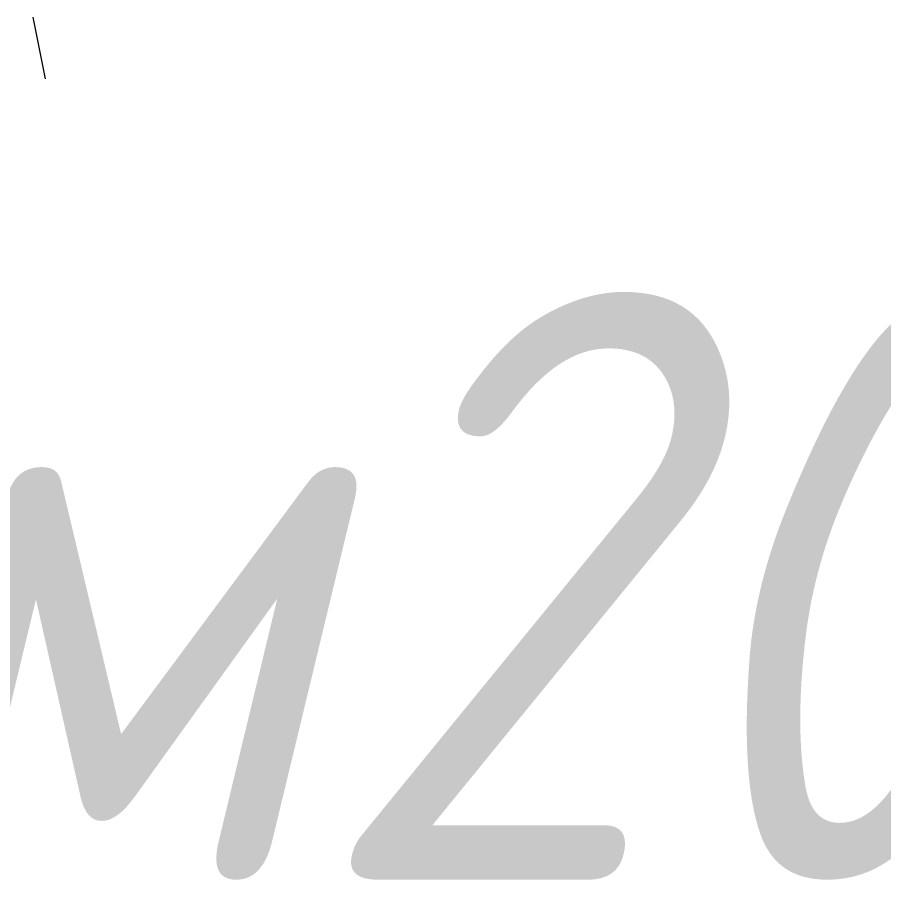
# Model space of a CAD drawing. Header units: millimetres. Extents: x -32954 to 151739, y -65671 to 56243.
# Drawn here: x -27067 to -26846, y -34645.5 to -34425.4 of the extents above; entities that cross this region are included whole.
import ezdxf

# ---------------------------------------------------------------- set-up
doc = ezdxf.new("R2010")
doc.units = ezdxf.units.MM
for name, color, linetype, lineweight in [('G-IMPT', 7, 'Continuous', 9), ('I-FURN', 7, 'Continuous', 9), ('I-FURN-IDEN', 7, 'Continuous', 9)]:
    doc.layers.add(name, color=color, linetype=linetype, lineweight=lineweight)
doc.styles.add('GOST Common_I', font='GOST_Common Italic.ttf', dxfattribs={"width": 0.9, "height": 150})

# ---------------------------------------------------------------- blocks, each defined once
blk = doc.blocks.new('М200-М200_1_Стойка для инфузионных растворов - МСК-5310_dwg-9481014-О_ТХ_05')
at = {"layer": 'G-IMPT'}
blk.add_line((-233.4, -61.33), (-230.27, -77.02), dxfattribs=at)
blk = doc.blocks.new('М200-М200_1_Стойка для инфузионных растворов - М200_Штатив для длительных вливаний-8000997-О_ТХ_05')
blk.add_blockref('М200-М200_1_Стойка для инфузионных растворов - МСК-5310_dwg-9481014-О_ТХ_05', (0, 0))

msp = doc.modelspace()

# ---------------------------------------------------------------- block references
at = {"layer": 'I-FURN', "rotation": 180}
msp.add_blockref('М200-М200_1_Стойка для инфузионных растворов - М200_Штатив для длительных вливаний-8000997-О_ТХ_05', (-27293.23, -34502.44), dxfattribs=at)

# ---------------------------------------------------------------- texts
at = {"layer": 'I-FURN-IDEN', "char_height": 150, "attachment_point": 1, "style": 'GOST Common_I'}
for s, insert, width in [('200', (-26992.45, -34495.51), 367.9746), ('\\fGOST Common|b0|i1|c204|p34|;\\W.9;м', (-27105.56, -34495.51), 137.0886)]:
    msp.add_mtext(s, dxfattribs=dict(at, insert=insert, width=width))

doc.saveas('drawing.dxf')
